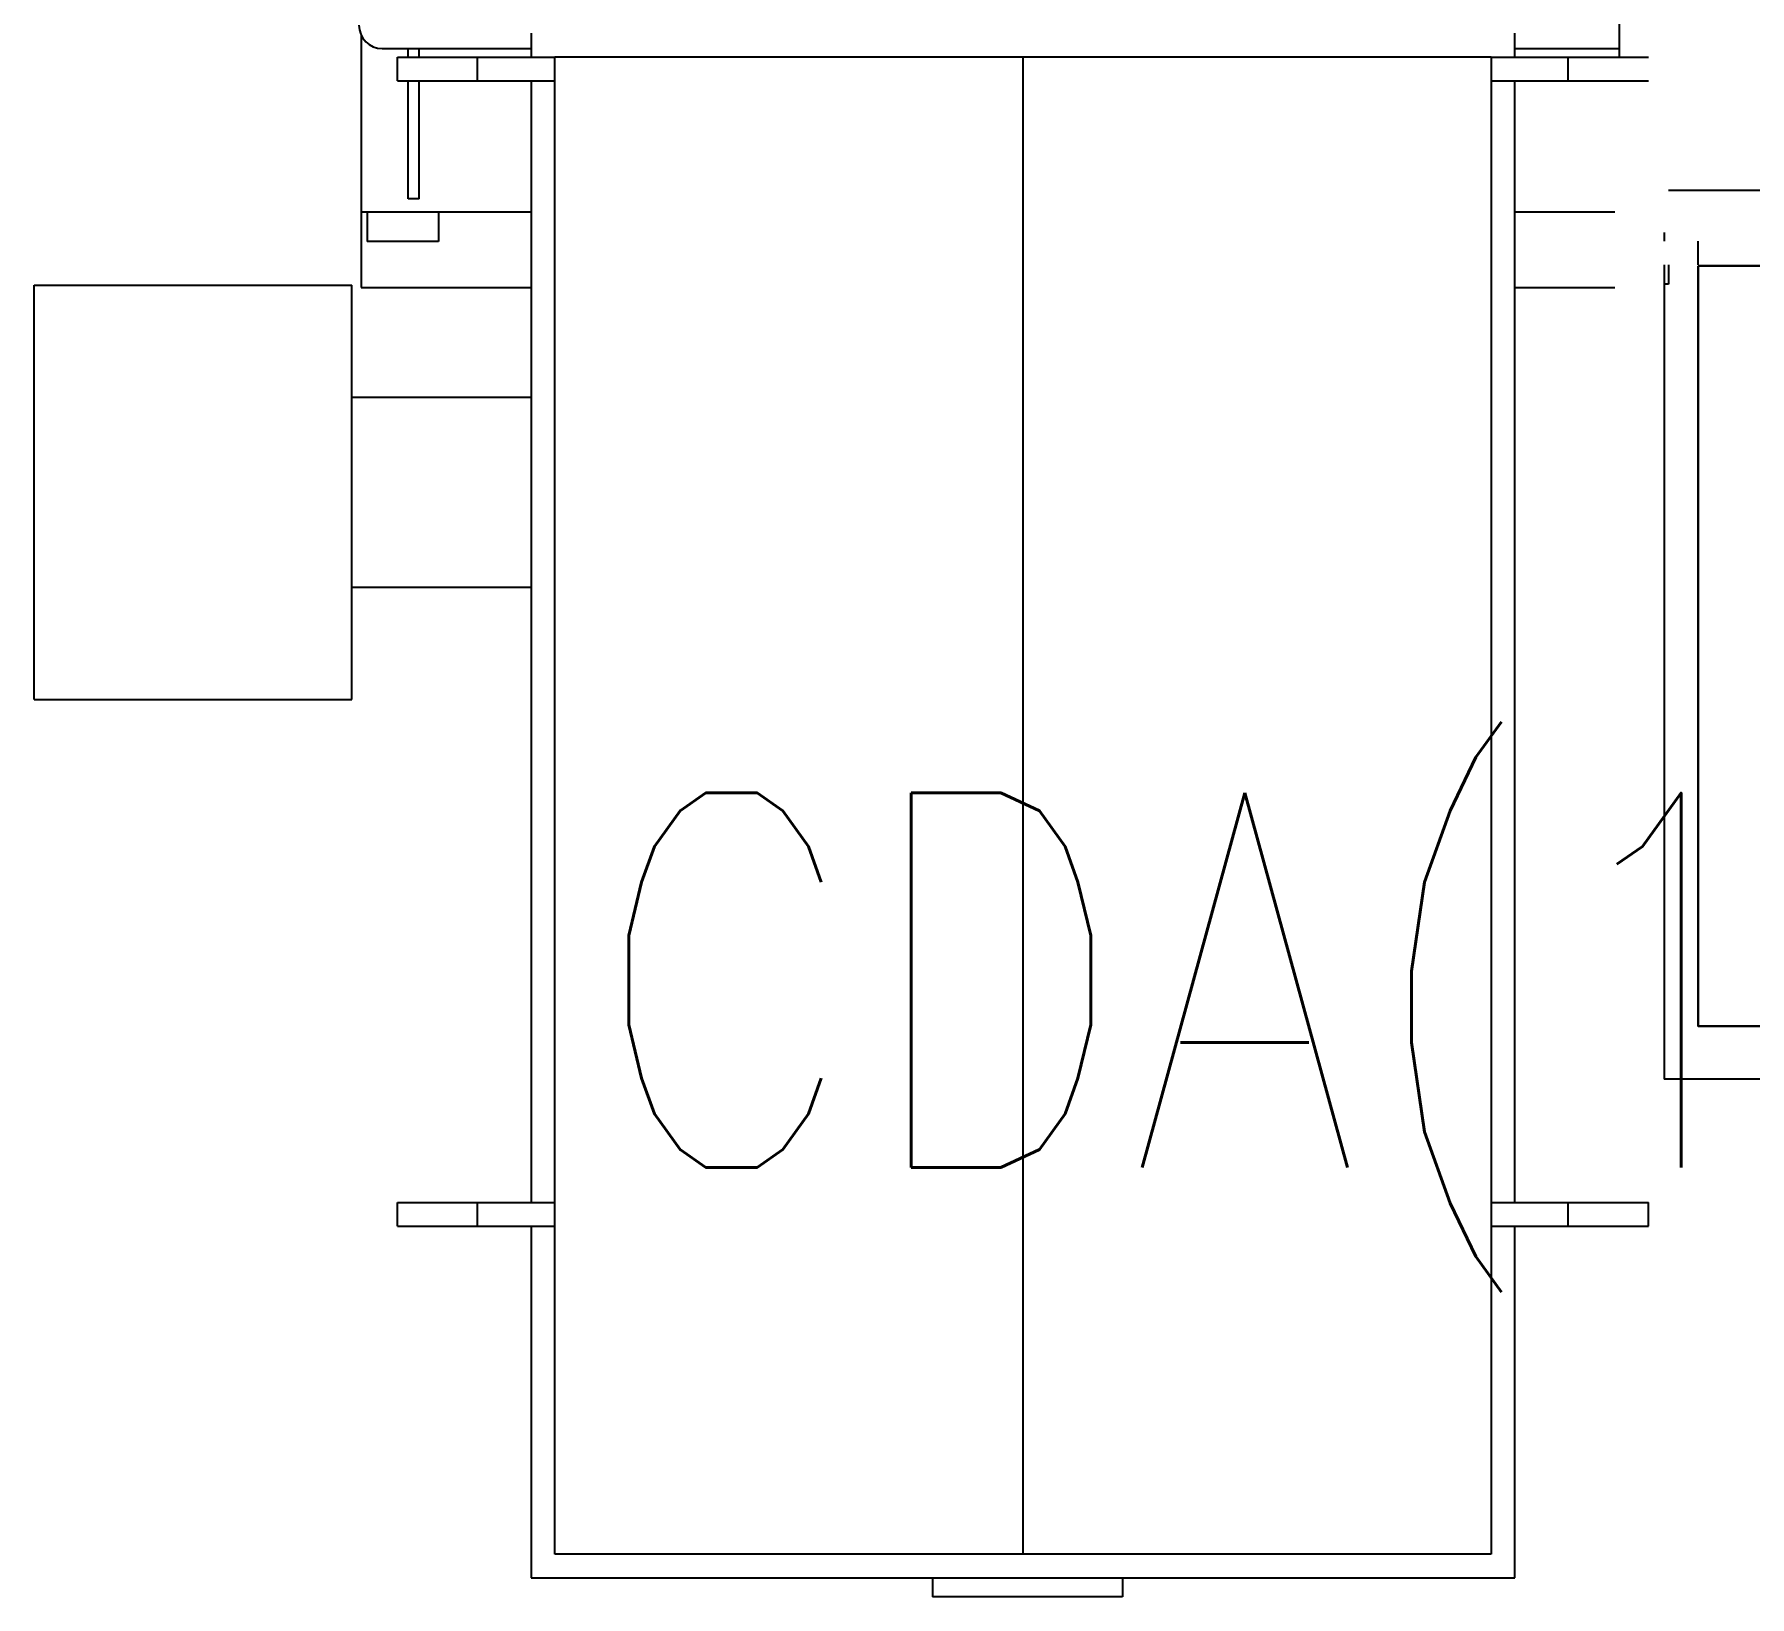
# Model space of a CAD drawing. Extents: x -18489 to 195597, y -1599 to 112111.
# Drawn here: x -15833.4 to -15650.1, y 7929.4 to 8096.4 of the extents above; entities that cross this region are included whole.
import ezdxf
from ezdxf.enums import TextEntityAlignment as Align

# ---------------------------------------------------------------- set-up
doc = ezdxf.new("R2010")
doc.units = 0
doc.header["$LTSCALE"] = 100
doc.layers.add('188K-SM-03-F10-MECH-EQ-Y2257103$0$Micron CUP L10 CDA EQU$0$M-PHASE1 AREA', color=252, linetype='Continuous')
doc.styles.add('X-CUB3-L10$0$CHINA', font='simplex.shx', dxfattribs={"width": 0.75, "bigfont": 'chineset.shx'})

# ---------------------------------------------------------------- blocks, each defined once
blk = doc.blocks.new('X-CUB3-L10')
at = {"layer": 'DefPoints', "style": 'X-CUB3-L10$0$CHINA', "width": 0.8}
blk.add_text('CDA(188K)', height=40, dxfattribs=at).set_placement((-15658.15, 7995.31), align=Align.MIDDLE_CENTER)
blk = doc.blocks.new('188K-SM-03-F10-MECH-EQ-Y2257103$0$Micron CUP L10 CDA EQU$0$XCM7Q30CDA-200K$0$xCUP-L40-M03-HVAC-EQ$0$xCUP-L40-M03-HVAC-EQ$0$XCUP-L40-HVAC-EQ$0$C700')
for p, q in [((-106.3, 2003.4), (-106.3, 2023.5)), ((-106.3, 2023.5), (96.8, 2023.5)), ((96.8, 2003.4), (96.8, 2023.5)), ((-525.5, 2003.4), (-525.5, 1627.6)), ((525.5, 2003.4), (-525.5, 2003.4)), ((525.5, 1627.6), (525.5, 2003.4)), ((-500.2, 378.5), (-500.2, 1978)), ((-500.2, 1978), (500.2, 1978)), ((0, 378.5), (0, 1978)), ((500.2, 1978), (500.2, 378.5)), ((-668.3, 1627.6), (-668.3, 1602.2)), ((-582.7, 1627.6), (-668.3, 1627.6)), ((-582.7, 1627.6), (-582.7, 1602.2)), ((-500.2, 1627.6), (-582.7, 1627.6)), ((668.3, 1627.6), (500.2, 1627.6)), ((582.7, 1627.6), (582.7, 1602.2)), ((668.3, 1627.6), (668.3, 1602.2)), ((-582.7, 1602.2), (-668.3, 1602.2)), ((-500.2, 1602.2), (-582.7, 1602.2)), ((-525.5, 1602.2), (-525.5, 403.9)), ((668.3, 1602.2), (500.2, 1602.2)), ((525.5, 403.9), (525.5, 1602.2)), ((-1094.8, 1470.7), (-685, 1470.7)), ((-685, 600.5), (-685, 1470.7)), ((-1044.2, 1414.1), (-721.8, 1414.1)), ((-1044, 1414.2), (-721.6, 1414.2)), ((-721.8, 1414.1), (-721.8, 601.7)), ((-721.6, 1414.2), (-721.6, 601.8)), ((717.1, 1064.9), (717.1, 622.4)), ((1056.4, 1064.9), (717.1, 1064.9)), ((1056.4, 1064.9), (1056.4, 622.4)), ((525.5, 945.2), (717.1, 945.2)), ((525.5, 742.1), (717.1, 742.1)), ((-525.5, 624.9), (-632.3, 624.9)), ((707.1, 624.9), (525.5, 624.9)), ((707.1, 355.3), (707.1, 624.9)), ((-689.7, 621.1), (-685, 621.1)), ((-689.7, 600.5), (-689.7, 621.1)), ((1056.4, 622.4), (717.1, 622.4)), ((-1044.2, 601.7), (-721.8, 601.7)), ((-1044, 601.8), (-721.6, 601.8)), ((-721, 575.1), (-721, 600.5)), ((-685, 566.1), (-685, 575.1)), ((624.6, 543.9), (624.6, 575.6)), ((624.6, 575.6), (700.7, 575.6)), ((700.7, 543.9), (700.7, 575.6)), ((-525.5, 543.9), (-632.3, 543.9)), ((707.1, 543.9), (525.5, 543.9)), ((-1094.8, 521.1), (-689.7, 521.1)), ((645.1, 529.9), (645.1, 403.9)), ((645.1, 529.9), (657.1, 529.9)), ((657.1, 529.9), (657.1, 403.9)), ((-582.7, 403.9), (-668.3, 403.9)), ((-500.2, 403.9), (-582.7, 403.9)), ((-582.7, 403.9), (-582.7, 378.5)), ((668.3, 403.9), (500.2, 403.9)), ((582.7, 403.9), (582.7, 378.5)), ((668.3, 403.9), (668.3, 378.5)), ((-582.7, 378.5), (-668.3, 378.5)), ((-637, 324.5), (-637, 378.5)), ((-525.5, 369.5), (-637, 369.5)), ((-500.2, 378.5), (-582.7, 378.5)), ((-525.5, 378.5), (-525.5, 353.1)), ((-500.2, 378.5), (500.2, 378.5)), ((668.3, 378.5), (500.2, 378.5)), ((525.5, 353.1), (525.5, 378.5)), ((684.6, 369.5), (525.5, 369.5)), ((645.1, 378.5), (645.1, 369.5)), ((657.1, 378.5), (657.1, 369.5))]:
    blk.add_line(p, q)
blk.add_arc((684.6, 344.5), 25, 0, 90)
blk = doc.blocks.new('188K-SM-03-F10-MECH-EQ-Y2257103')
at = {"layer": '188K-SM-03-F10-MECH-EQ-Y2257103$0$Micron CUP L10 CDA EQU$0$M-PHASE1 AREA', "lineweight": 0, "ltscale": 0.1, "xscale": 0.1, "yscale": 0.1, "zscale": 0.1, "rotation": 179.9999999999998}
blk.add_blockref('188K-SM-03-F10-MECH-EQ-Y2257103$0$Micron CUP L10 CDA EQU$0$XCM7Q30CDA-200K$0$xCUP-L40-M03-HVAC-EQ$0$xCUP-L40-M03-HVAC-EQ$0$XCUP-L40-HVAC-EQ$0$C700', (-15727.79, 8131.79), dxfattribs=at)

msp = doc.modelspace()

# ---------------------------------------------------------------- block references
msp.add_blockref('X-CUB3-L10', (0, 0))

# ---------------------------------------------------------------- next in the draw order: block references
msp.add_blockref('188K-SM-03-F10-MECH-EQ-Y2257103', (0, 0))

doc.saveas('drawing.dxf')
